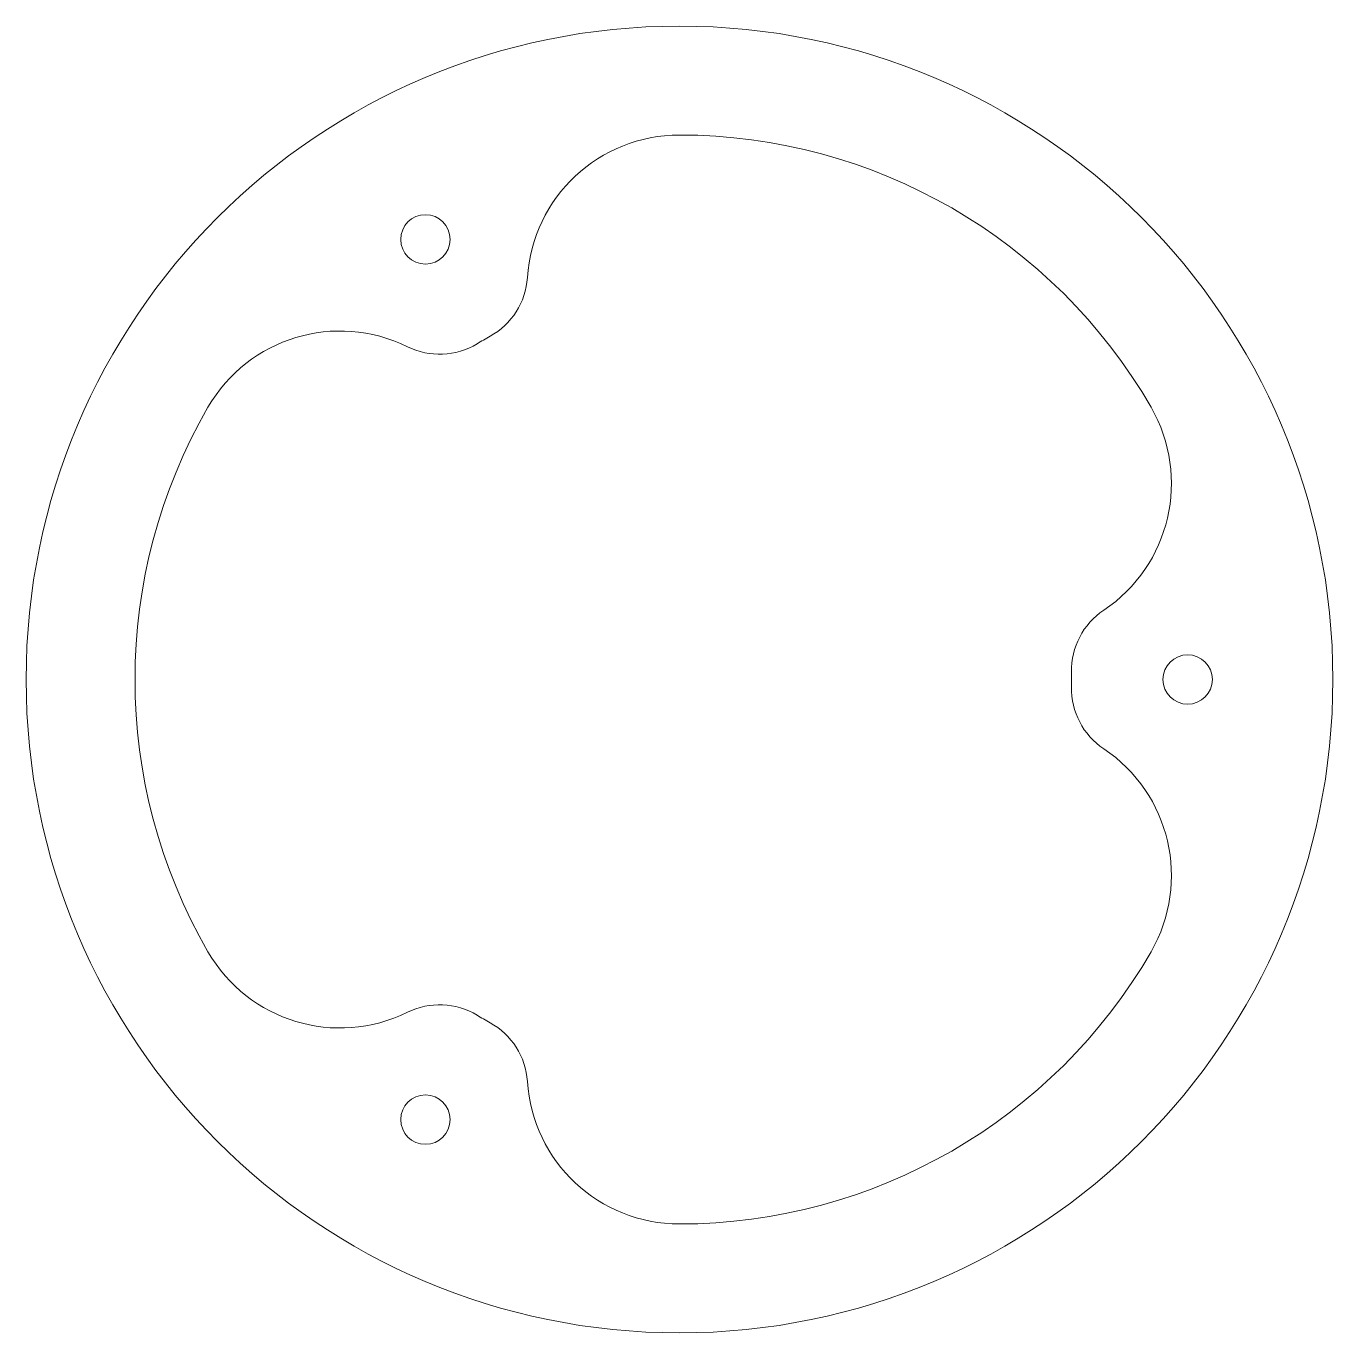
# Model space of a CAD drawing. Header units: millimetres. Extents: x 0 to 90, y 0 to 90.
import ezdxf

# ---------------------------------------------------------------- set-up
doc = ezdxf.new("R2010")
doc.units = ezdxf.units.MM

msp = doc.modelspace()

# ---------------------------------------------------------------- linework, layer by layer
at = {"color": 7, "linetype": 'Continuous', "lineweight": 15}
for centre, radius in [((45, 45), 45), ((27.5, 75.311), 1.7), ((80, 45), 1.7), ((27.5, 14.689), 1.7)]:
    msp.add_circle(centre, radius, dxfattribs=at)
for centre, radius, start, end in [((45, 72), 10.5, 90, 176.24948), ((45, 45), 37.5, 30, 90), ((29.533, 73.014), 5, 298.90362, 356.24948), ((21.617, 58.5), 10.5, 63.75052, 150), ((45, 45), 27, 118.90362, 121.09638), ((28.473, 72.402), 5, 243.75052, 301.09638), ((45, 45), 37.5, 150, 210), ((68.383, 58.5), 10.5, 303.75052, 30), ((76.994, 45.612), 5, 123.75052, 181.09638), ((45, 45), 27, 358.90362, 1.09638), ((76.994, 44.388), 5, 178.90362, 236.24948), ((68.383, 31.5), 10.5, 330, 56.24948), ((21.617, 31.5), 10.5, 210, 296.24948), ((45, 45), 37.5, 270, 330), ((28.473, 17.598), 5, 58.90362, 116.24948), ((45, 45), 27, 238.90362, 241.09638), ((29.533, 16.986), 5, 3.75052, 61.09638), ((45, 18), 10.5, 183.75052, 270)]:
    msp.add_arc(centre, radius, start, end, dxfattribs=at)

doc.saveas('drawing.dxf')
